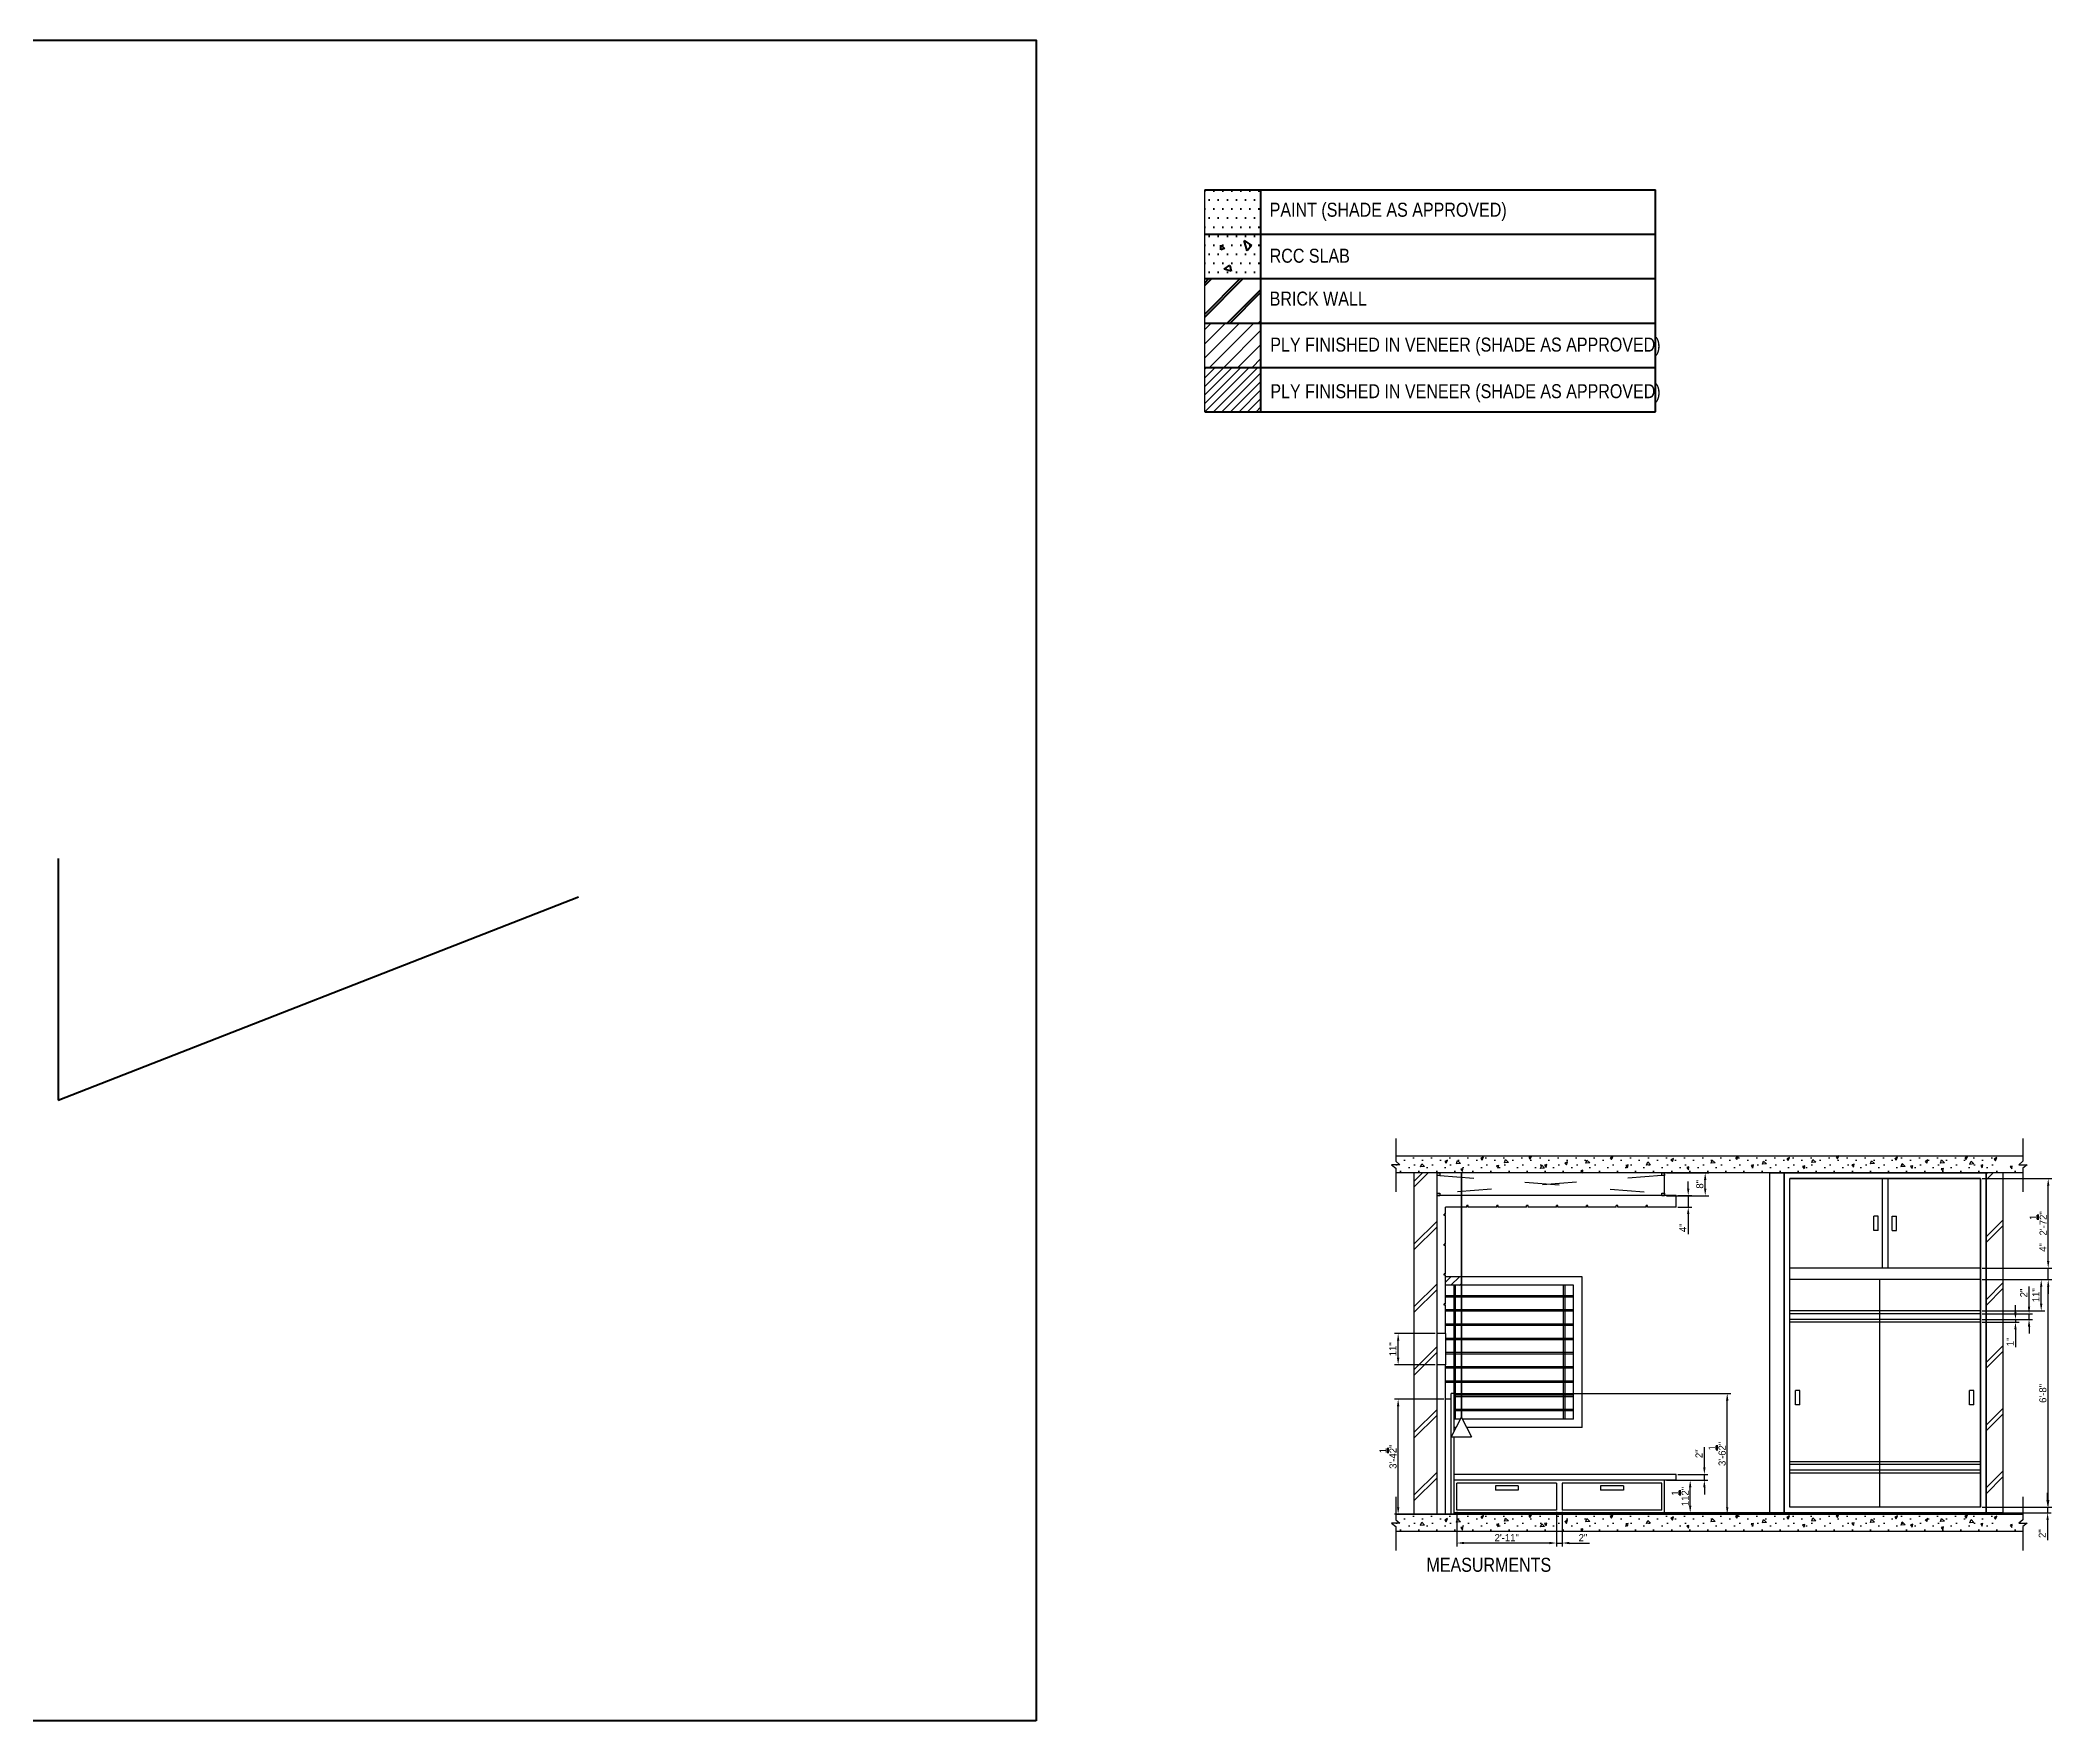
# Model space of a CAD drawing. Header units: millimetres. Extents: x 543 to 4497, y -1075 to 1315.
# Drawn here: x 3790 to 4497, y 165 to 756 of the extents above; entities that cross this region are included whole.
import ezdxf

# ---------------------------------------------------------------- set-up
doc = ezdxf.new("R2010")
doc.units = ezdxf.units.MM
doc.linetypes.add('ACAD_ISO03W100', pattern=[30, 12, -18])
doc.layers.add('TXT', color=7, linetype='Continuous', lineweight=25)
doc.styles.add('stylus BT', font='swissc.ttf')
doc.dimstyles.new('ISO-25', dxfattribs={"dimtxt": 2.5, "dimasz": 2.5, "dimexe": 1.25, "dimexo": 0.625, "dimtad": 1, "dimlunit": 4, "dimtxsty": 'Standard', "dimcen": 2.5, "dimadec": 0, "dimazin": 0, "dimtfac": 1, "dimtmove": 0, "dimatfit": 3, "dimfxl": 1, "dimarcsym": 0})
pattern_1 = [(0, (1657.5657, -227.149), (1.5875, 3.175), [0, -3.175])]

# ---------------------------------------------------------------- blocks, each defined once
blk = doc.blocks.new('*D28')
at = {"color": 0, "lineweight": -2}
for p, q in [((4361.39, 249.99), (4370.99, 249.99)), ((4369.74, 240.99), (4369.74, 247.49)), ((4361.39, 238.49), (4370.99, 238.49))]:
    blk.add_line(p, q, dxfattribs=at)
at = {"color": 0, "lineweight": 100}
for points in [[(4369.33, 247.49), (4370.16, 247.49), (4369.74, 249.99)], [(4369.33, 240.99), (4370.16, 240.99), (4369.74, 238.49)]]:
    blk.add_solid(points, dxfattribs=at)
at = {"layer": 'Defpoints', "color": 0, "lineweight": 100}
for p in [(4360.77, 249.99), (4369.74, 249.99), (4360.77, 238.49)]:
    blk.add_point(p, dxfattribs=at)
at = {"color": 0, "lineweight": 100, "insert": (4366.2, 244.24), "char_height": 2.5, "attachment_point": 5, "rotation": 90}
blk.add_mtext('11{\\H1.000000x;\\S1/2;}"', dxfattribs=at)
blk = doc.blocks.new('*D29')
at = {"color": 0, "lineweight": -2}
for p, q in [((4374.72, 254.49), (4374.72, 261.57)), ((4365.39, 251.99), (4375.97, 251.99)), ((4365.39, 249.99), (4375.97, 249.99)), ((4374.72, 249.99), (4374.72, 251.99)), ((4374.72, 247.49), (4374.72, 244.99))]:
    blk.add_line(p, q, dxfattribs=at)
at = {"color": 0, "lineweight": 100}
for points in [[(4374.3, 254.49), (4375.14, 254.49), (4374.72, 251.99)], [(4374.3, 247.49), (4375.14, 247.49), (4374.72, 249.99)]]:
    blk.add_solid(points, dxfattribs=at)
at = {"layer": 'Defpoints', "color": 0, "lineweight": 100}
for p in [(4364.77, 251.99), (4364.77, 249.99), (4374.72, 251.99)]:
    blk.add_point(p, dxfattribs=at)
at = {"color": 0, "lineweight": 100, "insert": (4372.85, 259.28), "char_height": 2.5, "attachment_point": 5, "rotation": 90}
blk.add_mtext('2"', dxfattribs=at)
blk = doc.blocks.new('*D30')
at = {"color": 0, "lineweight": -2}
for p, q in [((4287.39, 280.49), (4384, 280.49)), ((4382.75, 240.49), (4382.75, 277.99)), ((4287.39, 237.99), (4384, 237.99))]:
    blk.add_line(p, q, dxfattribs=at)
at = {"color": 0, "lineweight": 100}
for points in [[(4382.34, 277.99), (4383.17, 277.99), (4382.75, 280.49)], [(4382.34, 240.49), (4383.17, 240.49), (4382.75, 237.99)]]:
    blk.add_solid(points, dxfattribs=at)
at = {"layer": 'Defpoints', "color": 0, "lineweight": 100}
for p in [(4286.77, 280.49), (4382.75, 280.49), (4286.77, 237.99)]:
    blk.add_point(p, dxfattribs=at)
at = {"color": 0, "lineweight": 100, "insert": (4379.21, 259.24), "char_height": 2.5, "attachment_point": 5, "rotation": 90}
blk.add_mtext('3\'-6{\\H1.000000x;\\S1/2;}"', dxfattribs=at)
blk = doc.blocks.new('*D31')
at = {"color": 0, "lineweight": -2}
for p, q in [((4283.14, 278.49), (4265.86, 278.49)), ((4267.11, 240.49), (4267.11, 275.99)), ((4283.14, 237.99), (4265.86, 237.99))]:
    blk.add_line(p, q, dxfattribs=at)
at = {"color": 0, "lineweight": 100}
for points in [[(4266.7, 275.99), (4267.53, 275.99), (4267.11, 278.49)], [(4266.7, 240.49), (4267.53, 240.49), (4267.11, 237.99)]]:
    blk.add_solid(points, dxfattribs=at)
at = {"layer": 'Defpoints', "color": 0, "lineweight": 100}
for p in [(4267.11, 278.49), (4283.77, 278.49), (4283.77, 237.99)]:
    blk.add_point(p, dxfattribs=at)
at = {"color": 0, "lineweight": 100, "insert": (4263.57, 258.24), "char_height": 2.5, "attachment_point": 5, "rotation": 90}
blk.add_mtext('3\'-4{\\H1.000000x;\\S1/2;}"', dxfattribs=at)
blk = doc.blocks.new('*D32')
at = {"color": 0, "lineweight": -2}
for p, q in [((4280.14, 301.49), (4265.86, 301.49)), ((4267.11, 292.99), (4267.11, 298.99)), ((4280.14, 290.49), (4265.86, 290.49))]:
    blk.add_line(p, q, dxfattribs=at)
at = {"color": 0, "lineweight": 100}
for points in [[(4266.7, 298.99), (4267.53, 298.99), (4267.11, 301.49)], [(4266.7, 292.99), (4267.53, 292.99), (4267.11, 290.49)]]:
    blk.add_solid(points, dxfattribs=at)
at = {"layer": 'Defpoints', "color": 0, "lineweight": 100}
for p in [(4267.11, 301.49), (4280.77, 301.49), (4280.77, 290.49)]:
    blk.add_point(p, dxfattribs=at)
at = {"color": 0, "lineweight": 100, "insert": (4265.24, 295.99), "char_height": 2.5, "attachment_point": 5, "rotation": 90}
blk.add_mtext('11"', dxfattribs=at)
blk = doc.blocks.new('*D33')
at = {"color": 0, "lineweight": -2}
for p, q in [((4287.77, 238.86), (4287.77, 226.65)), ((4322.77, 238.86), (4322.77, 226.65)), ((4320.27, 227.9), (4290.27, 227.9))]:
    blk.add_line(p, q, dxfattribs=at)
at = {"color": 0, "lineweight": 100}
for points in [[(4290.27, 228.32), (4290.27, 227.49), (4287.77, 227.9)], [(4320.27, 228.32), (4320.27, 227.49), (4322.77, 227.9)]]:
    blk.add_solid(points, dxfattribs=at)
at = {"layer": 'Defpoints', "color": 0, "lineweight": 100}
for p in [(4287.77, 239.49), (4322.77, 239.49), (4287.77, 227.9)]:
    blk.add_point(p, dxfattribs=at)
at = {"color": 0, "lineweight": 100, "insert": (4305.27, 229.78), "char_height": 2.5, "attachment_point": 5}
blk.add_mtext('2\'-11"', dxfattribs=at)
blk = doc.blocks.new('*D34')
at = {"color": 0, "lineweight": -2}
for p, q in [((4322.77, 237.86), (4322.77, 226.65)), ((4324.77, 238.86), (4324.77, 226.65)), ((4320.27, 227.9), (4317.77, 227.9)), ((4322.77, 227.9), (4324.77, 227.9)), ((4327.27, 227.9), (4334.35, 227.9))]:
    blk.add_line(p, q, dxfattribs=at)
at = {"color": 0, "lineweight": 100}
for points in [[(4320.27, 228.32), (4320.27, 227.49), (4322.77, 227.9)], [(4327.27, 228.32), (4327.27, 227.49), (4324.77, 227.9)]]:
    blk.add_solid(points, dxfattribs=at)
at = {"layer": 'Defpoints', "color": 0, "lineweight": 100}
for p in [(4322.77, 238.49), (4324.77, 239.49), (4322.77, 227.9)]:
    blk.add_point(p, dxfattribs=at)
at = {"color": 0, "lineweight": 100, "insert": (4332.06, 229.78), "char_height": 2.5, "attachment_point": 5}
blk.add_mtext('2"', dxfattribs=at)
blk = doc.blocks.new('*D35')
at = {"color": 0, "lineweight": -2}
for p, q in [((4369.06, 352.49), (4369.06, 354.99)), ((4365.39, 349.99), (4370.31, 349.99)), ((4369.06, 349.99), (4369.06, 345.99)), ((4365.39, 345.99), (4370.31, 345.99)), ((4369.06, 343.49), (4369.06, 336.4))]:
    blk.add_line(p, q, dxfattribs=at)
at = {"color": 0, "lineweight": 100}
for points in [[(4368.64, 352.49), (4369.47, 352.49), (4369.06, 349.99)], [(4368.64, 343.49), (4369.47, 343.49), (4369.06, 345.99)]]:
    blk.add_solid(points, dxfattribs=at)
at = {"layer": 'Defpoints', "color": 0, "lineweight": 100}
for p in [(4364.77, 349.99), (4369.06, 349.99), (4364.77, 345.99)]:
    blk.add_point(p, dxfattribs=at)
at = {"color": 0, "lineweight": 100, "insert": (4367.18, 338.7), "char_height": 2.5, "attachment_point": 5, "rotation": 90}
blk.add_mtext('4"', dxfattribs=at)
blk = doc.blocks.new('*D36')
at = {"color": 0, "lineweight": -2}
for p, q in [((4361.39, 357.99), (4376.27, 357.99)), ((4375.02, 352.48), (4375.02, 355.49)), ((4361.39, 349.98), (4376.27, 349.98))]:
    blk.add_line(p, q, dxfattribs=at)
at = {"color": 0, "lineweight": 100}
for points in [[(4374.6, 355.49), (4375.43, 355.49), (4375.02, 357.99)], [(4374.6, 352.48), (4375.43, 352.48), (4375.02, 349.98)]]:
    blk.add_solid(points, dxfattribs=at)
at = {"layer": 'Defpoints', "color": 0, "lineweight": 100}
for p in [(4360.77, 357.99), (4375.02, 357.99), (4360.77, 349.98)]:
    blk.add_point(p, dxfattribs=at)
at = {"color": 0, "lineweight": 100, "insert": (4373.14, 353.98), "char_height": 2.5, "attachment_point": 5, "rotation": 90}
blk.add_mtext('8"', dxfattribs=at)
blk = doc.blocks.new('*D37')
at = {"color": 0, "lineweight": -2}
for p, q in [((4472.39, 240.49), (4496.6, 240.49)), ((4495.35, 242.99), (4495.35, 245.49)), ((4495.35, 240.49), (4495.35, 238.49)), ((4472.39, 238.49), (4496.6, 238.49)), ((4495.35, 235.99), (4495.35, 228.9))]:
    blk.add_line(p, q, dxfattribs=at)
at = {"color": 0, "lineweight": 100}
for points in [[(4494.93, 242.99), (4495.76, 242.99), (4495.35, 240.49)], [(4494.93, 235.99), (4495.76, 235.99), (4495.35, 238.49)]]:
    blk.add_solid(points, dxfattribs=at)
at = {"layer": 'Defpoints', "color": 0, "lineweight": 100}
for p in [(4471.77, 240.49), (4471.77, 238.49), (4495.35, 238.49)]:
    blk.add_point(p, dxfattribs=at)
at = {"color": 0, "lineweight": 100, "insert": (4493.47, 231.2), "char_height": 2.5, "attachment_point": 5, "rotation": 90}
blk.add_mtext('2"', dxfattribs=at)
blk = doc.blocks.new('*D38')
at = {"color": 0, "lineweight": -2}
for p, q in [((4472.39, 320.49), (4496.81, 320.49)), ((4495.56, 242.99), (4495.56, 317.99)), ((4472.39, 240.49), (4496.81, 240.49))]:
    blk.add_line(p, q, dxfattribs=at)
at = {"color": 0, "lineweight": 100}
for points in [[(4495.14, 317.99), (4495.97, 317.99), (4495.56, 320.49)], [(4495.14, 242.99), (4495.97, 242.99), (4495.56, 240.49)]]:
    blk.add_solid(points, dxfattribs=at)
at = {"layer": 'Defpoints', "color": 0, "lineweight": 100}
for p in [(4471.77, 320.49), (4495.56, 320.49), (4471.77, 240.49)]:
    blk.add_point(p, dxfattribs=at)
at = {"color": 0, "lineweight": 100, "insert": (4493.68, 280.49), "char_height": 2.5, "attachment_point": 5, "rotation": 90}
blk.add_mtext('6\'-8"', dxfattribs=at)
blk = doc.blocks.new('*D39')
at = {"color": 0, "lineweight": -2}
for p, q in [((4495.56, 326.99), (4495.56, 334.07)), ((4472.39, 324.49), (4496.81, 324.49)), ((4472.39, 320.49), (4496.81, 320.49)), ((4495.56, 320.49), (4495.56, 324.49)), ((4495.56, 317.99), (4495.56, 315.49))]:
    blk.add_line(p, q, dxfattribs=at)
at = {"color": 0, "lineweight": 100}
for points in [[(4495.14, 326.99), (4495.97, 326.99), (4495.56, 324.49)], [(4495.14, 317.99), (4495.97, 317.99), (4495.56, 320.49)]]:
    blk.add_solid(points, dxfattribs=at)
at = {"layer": 'Defpoints', "color": 0, "lineweight": 100}
for p in [(4471.77, 324.49), (4471.77, 320.49), (4495.56, 324.49)]:
    blk.add_point(p, dxfattribs=at)
at = {"color": 0, "lineweight": 100, "insert": (4493.68, 331.78), "char_height": 2.5, "attachment_point": 5, "rotation": 90}
blk.add_mtext('4"', dxfattribs=at)
blk = doc.blocks.new('*D40')
at = {"color": 0, "lineweight": -2}
for p, q in [((4472.39, 355.99), (4496.81, 355.99)), ((4495.56, 326.99), (4495.56, 353.49)), ((4472.39, 324.49), (4496.81, 324.49))]:
    blk.add_line(p, q, dxfattribs=at)
at = {"color": 0, "lineweight": 100}
for points in [[(4495.14, 353.49), (4495.97, 353.49), (4495.56, 355.99)], [(4495.14, 326.99), (4495.97, 326.99), (4495.56, 324.49)]]:
    blk.add_solid(points, dxfattribs=at)
at = {"layer": 'Defpoints', "color": 0, "lineweight": 100}
for p in [(4471.77, 355.99), (4495.56, 355.99), (4471.77, 324.49)]:
    blk.add_point(p, dxfattribs=at)
at = {"color": 0, "lineweight": 100, "insert": (4492.01, 340.24), "char_height": 2.5, "attachment_point": 5, "rotation": 90}
blk.add_mtext('2\'-7{\\H1.000000x;\\S1/2;}"', dxfattribs=at)
blk = doc.blocks.new('*D41')
at = {"color": 0, "lineweight": -2}
for p, q in [((4484.05, 308.99), (4484.05, 311.49)), ((4472.39, 306.49), (4485.3, 306.49)), ((4472.39, 305.49), (4485.3, 305.49)), ((4484.05, 306.49), (4484.05, 305.49)), ((4484.05, 302.99), (4484.05, 296.74))]:
    blk.add_line(p, q, dxfattribs=at)
at = {"color": 0, "lineweight": 100}
for points in [[(4483.63, 308.99), (4484.46, 308.99), (4484.05, 306.49)], [(4483.63, 302.99), (4484.46, 302.99), (4484.05, 305.49)]]:
    blk.add_solid(points, dxfattribs=at)
at = {"layer": 'Defpoints', "color": 0, "lineweight": 100}
for p in [(4471.77, 306.49), (4471.77, 305.49), (4484.05, 306.49)]:
    blk.add_point(p, dxfattribs=at)
at = {"color": 0, "lineweight": 100, "insert": (4482.17, 298.61), "char_height": 2.5, "attachment_point": 5, "rotation": 90}
blk.add_mtext('1"', dxfattribs=at)
blk = doc.blocks.new('*D42')
at = {"color": 0, "lineweight": -2}
for p, q in [((4488.82, 310.99), (4488.82, 318.07)), ((4472.39, 308.49), (4490.07, 308.49)), ((4472.39, 306.49), (4490.07, 306.49)), ((4488.82, 306.49), (4488.82, 308.49)), ((4488.82, 303.99), (4488.82, 301.49))]:
    blk.add_line(p, q, dxfattribs=at)
at = {"color": 0, "lineweight": 100}
for points in [[(4488.4, 310.99), (4489.24, 310.99), (4488.82, 308.49)], [(4488.4, 303.99), (4489.24, 303.99), (4488.82, 306.49)]]:
    blk.add_solid(points, dxfattribs=at)
at = {"layer": 'Defpoints', "color": 0, "lineweight": 100}
for p in [(4471.77, 308.49), (4471.77, 306.49), (4488.82, 308.49)]:
    blk.add_point(p, dxfattribs=at)
at = {"color": 0, "lineweight": 100, "insert": (4486.95, 315.78), "char_height": 2.5, "attachment_point": 5, "rotation": 90}
blk.add_mtext('2"', dxfattribs=at)
blk = doc.blocks.new('*D43')
at = {"color": 0, "lineweight": -2}
for p, q in [((4472.39, 320.49), (4494.35, 320.49)), ((4493.1, 311.99), (4493.1, 317.99)), ((4472.39, 309.49), (4494.35, 309.49))]:
    blk.add_line(p, q, dxfattribs=at)
at = {"color": 0, "lineweight": 100}
for points in [[(4492.68, 317.99), (4493.51, 317.99), (4493.1, 320.49)], [(4492.68, 311.99), (4493.51, 311.99), (4493.1, 309.49)]]:
    blk.add_solid(points, dxfattribs=at)
at = {"layer": 'Defpoints', "color": 0, "lineweight": 100}
for p in [(4471.77, 320.49), (4493.1, 320.49), (4471.77, 309.49)]:
    blk.add_point(p, dxfattribs=at)
at = {"color": 0, "lineweight": 100, "insert": (4491.22, 314.99), "char_height": 2.5, "attachment_point": 5, "rotation": 90}
blk.add_mtext('11"', dxfattribs=at)

msp = doc.modelspace()

# ---------------------------------------------------------------- hatches: boundary and pattern name
at = {"lineweight": 100}
h = msp.add_hatch(dxfattribs=at)
h.set_pattern_fill('DOTS', color=256, scale=2, style=0)
h.set_pattern_definition(pattern_1)
h.paths.add_polyline_path([(4218.888, 703.481), (4199.129, 703.481), (4199.129, 687.884), (4218.888, 687.884)])
h = msp.add_hatch(dxfattribs=at)
h.set_pattern_fill('DOTS', color=256, scale=2, style=0)
h.set_pattern_definition(pattern_1)
h.paths.add_polyline_path([(4218.888, 672.286), (4218.888, 687.884), (4199.129, 687.884), (4199.129, 672.286)])
h = msp.add_hatch(dxfattribs=at)
h.set_pattern_fill('JIS_LC_8A', color=256, style=0)
h.set_pattern_definition([(45, (1657.566, -227.149), (-5.515433, 5.515433), []), (45, (1658.566, -227.149), (-5.515433, 5.515433), [])])
h.paths.add_polyline_path([(4199.129, 672.286), (4199.129, 656.689), (4218.888, 656.689), (4218.888, 672.286)])
h = msp.add_hatch()
h.set_pattern_fill('JIS_WOOD', color=256, scale=5, style=0)
h.set_pattern_definition([(45, (1657.5657, -227.149), (-2.5, 2.5), [])])
h.paths.add_polyline_path([(4218.888, 641.091), (4218.888, 656.689), (4199.129, 656.689), (4199.129, 641.091)])
h = msp.add_hatch()
h.set_pattern_fill('JIS_WOOD', color=256, scale=3, style=0)
h.set_pattern_definition([(45, (1657.5657, -227.149), (-1.5, 1.5), [])])
h.paths.add_polyline_path([(4199.129, 641.091), (4199.129, 625.494), (4218.888, 625.494), (4218.888, 641.091)])
h = msp.add_hatch()
h.set_pattern_fill('DOTS', color=256, scale=4, style=0)
h.set_pattern_definition([(0, (1948.425, 7.696), (3.175, 6.35), [0, -6.35])])
h.paths.add_polyline_path([(4266.344, 369.262), (4266.344, 363.262), (4478.423, 363.262), (4478.423, 364.974), (4479.986, 366.121), (4477.064, 366.121), (4478.423, 367.383), (4478.423, 369.262)])
h = msp.add_hatch()
h.set_pattern_fill('DOTS', color=256, scale=4, style=0)
h.set_pattern_definition([(0, (1945.214, 6.827), (3.175, 6.35), [0, -6.35])])
h.paths.add_polyline_path([(4266.344, 368.393), (4266.344, 362.393), (4475.212, 362.393), (4475.212, 364.105), (4476.774, 365.252), (4473.852, 365.252), (4475.212, 366.514), (4475.212, 368.393)])
h = msp.add_hatch()
h.set_pattern_fill('DOTS', color=256, scale=4, style=0)
h.set_pattern_definition([(0, (1948.7264, 5.2236), (3.175, 6.35), [0, -6.35])])
h.paths.add_polyline_path([(4266.344, 366.79), (4266.344, 362.108), (4267.704, 360.846), (4264.781, 360.846), (4264.858, 360.79), (4478.725, 360.79), (4478.725, 362.502), (4480.287, 363.648), (4477.365, 363.648), (4478.725, 364.91), (4478.725, 366.79)])
h = msp.add_hatch()
h.set_pattern_fill('DOTS', color=256, scale=4, style=0)
h.set_pattern_definition([(0, (1946.853, 4.288), (3.175, 6.35), [0, -6.35])])
h.paths.add_polyline_path([(4266.344, 365.854), (4266.344, 362.108), (4267.704, 360.846), (4264.781, 360.846), (4266.132, 359.854), (4476.851, 359.854), (4476.851, 361.566), (4478.414, 362.713), (4475.491, 362.713), (4476.851, 363.975), (4476.851, 365.854)])
h = msp.add_hatch()
h.set_pattern_fill('DOTS', color=256, scale=4, style=0)
h.set_pattern_definition([(0, (1956.588, 2.9517), (3.175, 6.35), [0, -6.35])])
h.paths.add_polyline_path([(4486.586, 358.518), (4486.586, 360.23), (4488.149, 361.376), (4485.226, 361.376), (4486.586, 362.639), (4486.586, 364.518), (4266.344, 364.518), (4266.344, 362.639), (4267.704, 361.376), (4264.781, 361.376), (4266.344, 360.23), (4266.344, 358.518)])
h = msp.add_hatch()
h.set_pattern_fill('JIS_WOOD', color=256, scale=3, style=0)
h.set_pattern_definition([(45, (1956.588, 2.4211), (-1.5, 1.5), [])])
h.paths.add_polyline_path([(4289.21, 318.487), (4289.21, 321.487), (4283.77, 321.487), (4283.77, 318.487)])
h = msp.add_hatch()
h.set_pattern_fill('DOTS', color=256, scale=4, style=0)
h.set_pattern_definition([(0, (1948.7264, -120.7764), (3.175, 6.35), [0, -6.35])])
h.paths.add_polyline_path([(4266.344, 240.79), (4266.344, 236.108), (4267.704, 234.846), (4264.781, 234.846), (4264.858, 234.79), (4478.725, 234.79), (4478.725, 236.502), (4480.287, 237.648), (4477.365, 237.648), (4478.725, 238.91), (4478.725, 240.79)])
h = msp.add_hatch()
h.set_pattern_fill('DOTS', color=256, scale=4, style=0)
h.set_pattern_definition([(0, (1948.425, -118.304), (3.175, 6.35), [0, -6.35])])
h.paths.add_polyline_path([(4266.344, 243.262), (4266.344, 237.262), (4478.423, 237.262), (4478.423, 238.974), (4479.986, 240.121), (4477.064, 240.121), (4478.423, 241.383), (4478.423, 243.262)])
h = msp.add_hatch()
h.set_pattern_fill('DOTS', color=256, scale=4, style=0)
h.set_pattern_definition([(0, (1945.214, -119.173), (3.175, 6.35), [0, -6.35])])
h.paths.add_polyline_path([(4266.344, 242.393), (4266.344, 236.393), (4475.212, 236.393), (4475.212, 238.105), (4476.774, 239.252), (4473.852, 239.252), (4475.212, 240.514), (4475.212, 242.393)])
h = msp.add_hatch()
h.set_pattern_fill('DOTS', color=256, scale=4, style=0)
h.set_pattern_definition([(0, (1946.853, -121.712), (3.175, 6.35), [0, -6.35])])
h.paths.add_polyline_path([(4266.344, 239.854), (4266.344, 236.108), (4267.704, 234.846), (4264.781, 234.846), (4266.132, 233.854), (4476.851, 233.854), (4476.851, 235.566), (4478.414, 236.713), (4475.491, 236.713), (4476.851, 237.975), (4476.851, 239.854)])
h = msp.add_hatch()
h.set_pattern_fill('DOTS', color=256, scale=4, style=0)
h.set_pattern_definition([(0, (1956.588, -123.0483), (3.175, 6.35), [0, -6.35])])
h.paths.add_polyline_path([(4486.586, 232.518), (4486.586, 234.23), (4488.149, 235.376), (4485.226, 235.376), (4486.586, 236.639), (4486.586, 238.518), (4266.344, 238.518), (4266.344, 236.639), (4267.704, 235.376), (4264.781, 235.376), (4266.344, 234.23), (4266.344, 232.518)])

# ---------------------------------------------------------------- linework, layer by layer
for p, q in [((4199.129, 625.494), (4199.129, 703.481)), ((4266.344, 370.086), (4266.344, 362.108)), ((4486.586, 370.086), (4486.586, 362.108)), ((4267.704, 360.846), (4264.781, 360.846)), ((4264.781, 360.846), (4266.344, 359.699)), ((4266.344, 363.987), (4486.586, 363.987)), ((4266.344, 362.108), (4267.704, 360.846)), ((4274.991, 360.127), (4275.392, 361.208)), ((4275.392, 361.208), (4276.394, 360.207)), ((4283.531, 361.962), (4284.04, 361.365)), ((4284.461, 362.47), (4283.553, 361.939)), ((4284.04, 361.365), (4284.461, 362.47)), ((4288.993, 361.337), (4287.469, 361.217)), ((4287.589, 361.257), (4287.99, 362.339)), ((4287.99, 362.339), (4288.993, 361.337)), ((4296.129, 363.092), (4296.639, 362.495)), ((4297.059, 363.601), (4296.151, 363.07)), ((4296.639, 362.495), (4297.059, 363.601)), ((4302.473, 360.591), (4301.703, 360.438)), ((4302.272, 359.608), (4302.473, 360.591)), ((4305.885, 361.661), (4304.362, 361.541)), ((4304.482, 361.581), (4304.883, 362.662)), ((4304.883, 362.662), (4305.885, 361.661)), ((4313.022, 363.415), (4313.531, 362.818)), ((4313.952, 363.924), (4313.044, 363.393)), ((4313.531, 362.818), (4313.952, 363.924)), ((4317.172, 359.578), (4317.573, 360.66)), ((4317.573, 360.66), (4318.575, 359.659)), ((4319.366, 360.915), (4318.595, 360.761)), ((4318.602, 360.758), (4319.165, 359.932)), ((4319.165, 359.932), (4319.366, 360.915)), ((4325.712, 361.413), (4326.221, 360.816)), ((4326.642, 361.922), (4325.734, 361.391)), ((4326.221, 360.816), (4326.642, 361.922)), ((4334.444, 361.515), (4332.92, 361.394)), ((4333.041, 361.435), (4333.441, 362.516)), ((4333.441, 362.516), (4334.444, 361.515)), ((4341.58, 363.269), (4342.09, 362.672)), ((4342.51, 363.778), (4341.603, 363.247)), ((4342.09, 362.672), (4342.51, 363.778)), ((4347.924, 360.769), (4347.154, 360.615)), ((4347.161, 360.611), (4347.723, 359.785)), ((4347.723, 359.785), (4347.924, 360.769)), ((4355.839, 360.835), (4354.315, 360.715)), ((4354.435, 360.755), (4354.836, 361.836)), ((4354.836, 361.836), (4355.839, 360.835)), ((4362.975, 362.59), (4363.485, 361.993)), ((4363.905, 363.098), (4362.997, 362.568)), ((4363.485, 361.993), (4363.905, 363.098)), ((4378.498, 361.513), (4376.975, 361.393)), ((4377.095, 361.433), (4377.496, 362.514)), ((4377.496, 362.514), (4378.498, 361.513)), ((4385.635, 363.268), (4386.144, 362.671)), ((4386.565, 363.776), (4385.657, 363.246)), ((4386.144, 362.671), (4386.565, 363.776)), ((4391.979, 360.767), (4391.208, 360.613)), ((4391.215, 360.61), (4391.778, 359.784)), ((4391.778, 359.784), (4391.979, 360.767)), ((4396.527, 361.163), (4395.004, 361.043)), ((4395.124, 361.083), (4395.525, 362.164)), ((4395.525, 362.164), (4396.527, 361.163)), ((4403.664, 362.918), (4404.173, 362.32)), ((4404.594, 363.426), (4403.686, 362.895)), ((4404.173, 362.32), (4404.594, 363.426)), ((4413.865, 361.752), (4412.342, 361.631)), ((4412.462, 361.671), (4412.863, 362.753)), ((4412.863, 362.753), (4413.865, 361.752)), ((4421.002, 363.506), (4421.511, 362.909)), ((4421.932, 364.015), (4421.024, 363.484)), ((4421.511, 362.909), (4421.932, 364.015)), ((4427.346, 361.005), (4426.575, 360.852)), ((4426.582, 360.848), (4427.145, 360.022)), ((4427.145, 360.022), (4427.346, 361.005)), ((4434.486, 361.247), (4432.962, 361.127)), ((4433.083, 361.167), (4433.484, 362.248)), ((4433.484, 362.248), (4434.486, 361.247)), ((4441.622, 363.002), (4442.132, 362.405)), ((4442.552, 363.51), (4441.645, 362.98)), ((4442.132, 362.405), (4442.552, 363.51)), ((4443.832, 360.21), (4444.233, 361.291)), ((4444.233, 361.291), (4445.235, 360.29)), ((4452.372, 362.044), (4452.881, 361.447)), ((4453.302, 362.553), (4452.394, 362.022)), ((4452.881, 361.447), (4453.302, 362.553)), ((4459.11, 361.528), (4457.586, 361.408)), ((4457.707, 361.448), (4458.107, 362.529)), ((4458.107, 362.529), (4459.11, 361.528)), ((4466.246, 363.282), (4466.756, 362.685)), ((4467.176, 363.791), (4466.269, 363.26)), ((4466.756, 362.685), (4467.176, 363.791)), ((4469.442, 361.115), (4467.918, 360.995)), ((4468.038, 361.035), (4468.439, 362.116)), ((4468.439, 362.116), (4469.442, 361.115)), ((4472.59, 360.782), (4471.82, 360.628)), ((4471.827, 360.625), (4472.389, 359.799)), ((4472.389, 359.799), (4472.59, 360.782)), ((4476.578, 362.87), (4477.088, 362.273)), ((4477.508, 363.378), (4476.6, 362.848)), ((4477.088, 362.273), (4477.508, 363.378)), ((4486.586, 362.108), (4485.226, 360.846)), ((4485.226, 360.846), (4488.149, 360.846)), ((4488.149, 360.846), (4486.586, 359.699)), ((4266.344, 359.699), (4266.344, 351.318)), ((4486.586, 357.987), (4266.344, 357.987)), ((4272.77, 355.109), (4275.648, 357.987)), ((4272.77, 353.109), (4277.648, 357.987)), ((4272.77, 237.987), (4272.77, 357.987)), ((4276.394, 360.207), (4274.871, 360.087)), ((4280.77, 237.987), (4280.77, 357.987)), ((4289.874, 359.461), (4289.104, 359.307)), ((4289.111, 359.304), (4289.674, 358.478)), ((4289.21, 357.987), (4289.21, 272.013)), ((4289.41, 357.987), (4289.41, 272.013)), ((4289.674, 358.478), (4289.874, 359.461)), ((4301.71, 360.434), (4302.272, 359.608)), ((4318.575, 359.659), (4317.052, 359.538)), ((4332.055, 358.912), (4331.285, 358.759)), ((4331.292, 358.755), (4331.854, 357.929)), ((4331.854, 357.929), (4332.055, 358.912)), ((4360.77, 349.987), (4360.77, 357.987)), ((4369.319, 360.089), (4368.549, 359.935)), ((4368.556, 359.932), (4369.118, 359.106)), ((4369.118, 359.106), (4369.319, 360.089)), ((4397.77, 238.487), (4397.77, 357.987)), ((4402.77, 238.487), (4402.77, 357.987)), ((4404.77, 240.487), (4404.77, 355.987)), ((4471.77, 355.987), (4404.77, 355.987)), ((4410.007, 360.417), (4409.237, 360.263)), ((4409.244, 360.26), (4409.806, 359.434)), ((4409.806, 359.434), (4410.007, 360.417)), ((4437.27, 324.487), (4437.27, 355.987)), ((4439.27, 324.487), (4439.27, 355.987)), ((4445.235, 360.29), (4443.712, 360.17)), ((4447.966, 360.501), (4447.196, 360.347)), ((4447.203, 360.344), (4447.765, 359.518)), ((4447.765, 359.518), (4447.966, 360.501)), ((4458.716, 359.544), (4457.945, 359.39)), ((4457.952, 359.387), (4458.515, 358.56)), ((4458.515, 358.56), (4458.716, 359.544)), ((4471.77, 240.487), (4471.77, 355.987)), ((4473.77, 357.553), (4474.204, 357.987)), ((4473.77, 355.553), (4476.204, 357.987)), ((4473.77, 238.487), (4473.77, 357.987)), ((4479.77, 237.987), (4479.77, 357.987)), ((4482.922, 360.369), (4482.152, 360.215)), ((4482.159, 360.212), (4482.721, 359.386)), ((4482.721, 359.386), (4482.922, 360.369)), ((4486.586, 359.699), (4486.586, 351.318)), ((4289.21, 349.987), (4280.77, 349.987)), ((4364.77, 349.987), (4289.41, 349.987)), ((4291.77, 346.487), (4291.27, 346.487)), ((4291.27, 345.987), (4291.27, 346.487)), ((4291.77, 345.987), (4291.77, 346.487)), ((4302.27, 346.487), (4301.77, 346.487)), ((4301.77, 345.987), (4301.77, 346.487)), ((4302.27, 345.987), (4302.27, 346.487)), ((4312.77, 346.487), (4312.27, 346.487)), ((4312.27, 345.987), (4312.27, 346.487)), ((4312.77, 345.987), (4312.77, 346.487)), ((4323.27, 346.487), (4322.77, 346.487)), ((4322.77, 345.987), (4322.77, 346.487)), ((4323.27, 345.987), (4323.27, 346.487)), ((4333.77, 346.487), (4333.27, 346.487)), ((4333.27, 345.987), (4333.27, 346.487)), ((4333.77, 345.987), (4333.77, 346.487)), ((4344.27, 346.487), (4343.77, 346.487)), ((4343.77, 345.987), (4343.77, 346.487)), ((4344.27, 345.987), (4344.27, 346.487)), ((4354.77, 346.487), (4354.27, 346.487)), ((4354.27, 345.987), (4354.27, 346.487)), ((4354.77, 345.987), (4354.77, 346.487)), ((4364.77, 345.987), (4364.77, 349.987)), ((4272.77, 333.047), (4280.77, 341.047)), ((4283.27, 342.987), (4283.27, 343.487)), ((4283.77, 343.487), (4283.27, 343.487)), ((4283.77, 342.987), (4283.27, 342.987)), ((4283.77, 343.487), (4283.77, 345.987)), ((4289.21, 345.987), (4283.77, 345.987)), ((4283.77, 332.987), (4283.77, 342.987)), ((4291.27, 345.987), (4289.41, 345.987)), ((4301.77, 345.987), (4291.77, 345.987)), ((4312.27, 345.987), (4302.27, 345.987)), ((4322.77, 345.987), (4312.77, 345.987)), ((4333.27, 345.987), (4323.27, 345.987)), ((4343.77, 345.987), (4333.77, 345.987)), ((4354.27, 345.987), (4344.27, 345.987)), ((4364.77, 345.987), (4354.77, 345.987)), ((4434.27, 337.737), (4434.27, 342.737)), ((4435.77, 342.737), (4434.27, 342.737)), ((4435.77, 337.737), (4435.77, 342.737)), ((4440.77, 337.737), (4440.77, 342.737)), ((4440.77, 342.737), (4442.27, 342.737)), ((4442.27, 337.737), (4442.27, 342.737)), ((4473.77, 335.491), (4479.77, 341.491)), ((4473.77, 333.491), (4479.77, 339.491)), ((4272.77, 331.047), (4280.77, 339.047)), ((4283.27, 332.487), (4283.27, 332.987)), ((4283.77, 332.987), (4283.27, 332.987)), ((4283.77, 332.487), (4283.27, 332.487)), ((4283.77, 322.487), (4283.77, 332.487)), ((4283.863, 338.971), (4283.863, 338.971)), ((4435.77, 337.737), (4434.27, 337.737)), ((4440.77, 337.737), (4442.27, 337.737)), ((4283.863, 326.271), (4283.863, 326.271)), ((4272.77, 310.985), (4280.77, 318.985)), ((4283.27, 321.987), (4283.27, 322.487)), ((4283.77, 322.487), (4283.27, 322.487)), ((4283.77, 321.987), (4283.27, 321.987)), ((4283.77, 311.987), (4283.77, 321.987)), ((4289.21, 321.487), (4283.77, 321.487)), ((4283.77, 311.987), (4283.77, 318.487)), ((4289.21, 318.487), (4283.77, 318.487)), ((4286.77, 267.162), (4286.77, 318.487)), ((4287.27, 271.487), (4287.27, 318.487)), ((4331.77, 321.487), (4289.41, 321.487)), ((4328.77, 318.487), (4289.41, 318.487)), ((4325.27, 271.487), (4325.27, 318.487)), ((4325.77, 271.487), (4325.77, 318.487)), ((4328.77, 271.487), (4328.77, 318.487)), ((4331.77, 268.487), (4331.77, 321.487)), ((4471.77, 324.487), (4404.77, 324.487)), ((4471.77, 320.487), (4404.77, 320.487)), ((4436.27, 320.487), (4436.27, 240.487)), ((4473.77, 313.43), (4479.77, 319.43)), ((4272.77, 308.985), (4280.77, 316.985)), ((4283.27, 311.487), (4283.27, 311.987)), ((4283.77, 311.987), (4283.27, 311.987)), ((4283.77, 311.487), (4283.27, 311.487)), ((4289.21, 314.834), (4283.77, 314.834)), ((4289.21, 314.334), (4283.77, 314.334)), ((4283.77, 301.487), (4283.77, 311.487)), ((4283.77, 301.487), (4283.77, 311.487)), ((4328.77, 314.834), (4289.41, 314.834)), ((4328.77, 314.334), (4289.41, 314.334)), ((4473.77, 311.43), (4479.77, 317.43)), ((4289.21, 309.834), (4283.77, 309.834)), ((4289.21, 309.334), (4283.77, 309.334)), ((4289.21, 304.834), (4283.77, 304.834)), ((4289.21, 304.334), (4283.77, 304.334)), ((4328.77, 309.834), (4289.41, 309.834)), ((4328.77, 309.334), (4289.41, 309.334)), ((4328.77, 304.834), (4289.41, 304.834)), ((4328.77, 304.334), (4289.41, 304.334)), ((4471.77, 309.487), (4404.77, 309.487)), ((4471.77, 308.487), (4404.77, 308.487)), ((4471.77, 306.487), (4404.77, 306.487)), ((4471.77, 305.487), (4404.77, 305.487)), ((4272.77, 288.924), (4280.77, 296.924)), ((4283.77, 301.487), (4280.77, 301.487)), ((4283.77, 301.487), (4283.77, 290.487)), ((4289.21, 299.834), (4283.77, 299.834)), ((4289.21, 299.334), (4283.77, 299.334)), ((4328.77, 299.834), (4289.41, 299.834)), ((4328.77, 299.334), (4289.41, 299.334)), ((4473.77, 291.368), (4479.77, 297.368)), ((4272.77, 286.924), (4280.77, 294.924)), ((4283.27, 290.487), (4280.77, 290.487)), ((4283.77, 290.487), (4283.27, 290.487)), ((4289.21, 294.834), (4283.77, 294.834)), ((4289.21, 294.334), (4283.77, 294.334)), ((4283.77, 237.987), (4283.77, 290.487)), ((4283.77, 271.487), (4283.77, 290.487)), ((4289.21, 289.834), (4283.77, 289.834)), ((4328.77, 294.834), (4289.41, 294.834)), ((4328.77, 294.334), (4289.41, 294.334)), ((4328.77, 289.834), (4289.41, 289.834)), ((4473.77, 289.368), (4479.77, 295.368)), ((4289.21, 289.334), (4283.77, 289.334)), ((4289.21, 284.834), (4283.77, 284.834)), ((4289.21, 284.334), (4283.77, 284.334)), ((4328.77, 289.334), (4289.41, 289.334)), ((4328.77, 284.834), (4289.41, 284.834)), ((4328.77, 284.334), (4289.41, 284.334)), ((4285.77, 278.487), (4283.77, 278.487)), ((4285.77, 237.987), (4285.77, 280.487)), ((4286.77, 280.487), (4285.77, 280.487)), ((4289.21, 279.834), (4286.77, 279.834)), ((4289.21, 279.334), (4286.77, 279.334)), ((4328.77, 279.834), (4289.41, 279.834)), ((4328.77, 279.334), (4289.41, 279.334)), ((4406.77, 276.487), (4406.77, 281.487)), ((4408.27, 281.487), (4406.77, 281.487)), ((4408.27, 276.487), (4406.77, 276.487)), ((4408.27, 276.487), (4408.27, 281.487)), ((4467.953, 276.487), (4467.953, 281.487)), ((4469.453, 281.487), (4467.953, 281.487)), ((4469.453, 276.487), (4467.953, 276.487)), ((4469.453, 276.487), (4469.453, 281.487)), ((4272.77, 266.862), (4280.77, 274.862)), ((4272.77, 264.862), (4280.77, 272.862)), ((4289.21, 272.013), (4285.766, 265.166)), ((4289.21, 274.834), (4286.77, 274.834)), ((4289.21, 274.334), (4286.77, 274.334)), ((4288.945, 271.487), (4286.77, 271.487)), ((4328.77, 274.834), (4289.41, 274.834)), ((4328.77, 274.334), (4289.41, 274.334)), ((4289.41, 272.013), (4292.853, 265.166)), ((4328.77, 271.487), (4289.674, 271.487)), ((4473.77, 269.306), (4479.77, 275.306)), ((4473.77, 267.306), (4479.77, 273.306)), ((4285.766, 265.166), (4292.853, 265.166)), ((4287.436, 268.487), (4286.77, 268.487)), ((4286.77, 237.987), (4286.77, 265.166)), ((4331.77, 268.487), (4291.183, 268.487)), ((4471.77, 256.487), (4404.77, 256.487)), ((4471.77, 255.487), (4404.77, 255.487)), ((4272.77, 244.8), (4280.77, 252.8)), ((4272.77, 242.8), (4280.77, 250.8)), ((4364.77, 251.987), (4286.77, 251.987)), ((4364.77, 249.987), (4286.77, 249.987)), ((4287.77, 239.487), (4287.77, 248.987)), ((4322.77, 248.987), (4287.77, 248.987)), ((4309.27, 247.987), (4301.27, 247.987)), ((4301.27, 247.987), (4301.27, 246.487)), ((4309.27, 247.987), (4309.27, 246.487)), ((4322.77, 248.987), (4322.77, 239.487)), ((4359.77, 248.987), (4324.77, 248.987)), ((4324.77, 248.987), (4324.77, 239.487)), ((4346.27, 247.987), (4338.27, 247.987)), ((4338.27, 247.987), (4338.27, 246.487)), ((4346.27, 247.987), (4346.27, 246.487)), ((4359.77, 239.487), (4359.77, 248.987)), ((4360.77, 238.487), (4360.77, 249.987)), ((4364.77, 249.987), (4364.77, 251.987)), ((4471.77, 253.487), (4404.77, 253.487)), ((4471.77, 252.487), (4404.77, 252.487)), ((4471.77, 252.487), (4404.77, 252.487)), ((4473.77, 247.244), (4479.77, 253.244)), ((4473.77, 245.244), (4479.77, 251.244)), ((4266.344, 244.086), (4266.344, 236.108)), ((4309.27, 246.487), (4301.27, 246.487)), ((4346.27, 246.487), (4338.27, 246.487)), ((4471.77, 240.487), (4404.77, 240.487)), ((4486.586, 244.086), (4486.586, 236.108)), ((4267.704, 234.846), (4264.781, 234.846)), ((4264.781, 234.846), (4266.344, 233.699)), ((4266.344, 237.987), (4486.586, 237.987)), ((4266.344, 236.108), (4267.704, 234.846)), ((4266.344, 233.699), (4266.344, 225.318)), ((4479.77, 237.987), (4272.77, 237.987)), ((4276.394, 234.207), (4274.871, 234.087)), ((4274.991, 234.127), (4275.392, 235.208)), ((4275.392, 235.208), (4276.394, 234.207)), ((4283.531, 235.962), (4284.04, 235.365)), ((4284.461, 236.47), (4283.553, 235.939)), ((4284.04, 235.365), (4284.461, 236.47)), ((4479.77, 238.487), (4286.77, 238.487)), ((4288.993, 235.337), (4287.469, 235.217)), ((4287.589, 235.257), (4287.99, 236.339)), ((4322.77, 239.487), (4287.77, 239.487)), ((4287.99, 236.339), (4288.993, 235.337)), ((4289.874, 233.461), (4289.104, 233.307)), ((4289.111, 233.304), (4289.674, 232.478)), ((4289.674, 232.478), (4289.874, 233.461)), ((4296.129, 237.092), (4296.639, 236.495)), ((4297.059, 237.601), (4296.151, 237.07)), ((4296.639, 236.495), (4297.059, 237.601)), ((4302.473, 234.591), (4301.703, 234.438)), ((4301.71, 234.434), (4302.272, 233.608)), ((4302.272, 233.608), (4302.473, 234.591)), ((4305.885, 235.661), (4304.362, 235.541)), ((4304.482, 235.581), (4304.883, 236.662)), ((4304.883, 236.662), (4305.885, 235.661)), ((4313.022, 237.415), (4313.531, 236.818)), ((4313.952, 237.924), (4313.044, 237.393)), ((4313.531, 236.818), (4313.952, 237.924)), ((4318.575, 233.659), (4317.052, 233.538)), ((4317.172, 233.578), (4317.573, 234.66)), ((4317.573, 234.66), (4318.575, 233.659)), ((4319.366, 234.915), (4318.595, 234.761)), ((4318.602, 234.758), (4319.165, 233.932)), ((4319.165, 233.932), (4319.366, 234.915)), ((4359.77, 239.487), (4324.77, 239.487)), ((4325.712, 235.413), (4326.221, 234.816)), ((4326.642, 235.922), (4325.734, 235.391)), ((4326.221, 234.816), (4326.642, 235.922)), ((4334.444, 235.515), (4332.92, 235.394)), ((4333.041, 235.435), (4333.441, 236.516)), ((4333.441, 236.516), (4334.444, 235.515)), ((4341.58, 237.269), (4342.09, 236.672)), ((4342.51, 237.778), (4341.603, 237.247)), ((4342.09, 236.672), (4342.51, 237.778)), ((4347.924, 234.769), (4347.154, 234.615)), ((4347.161, 234.611), (4347.723, 233.785)), ((4347.723, 233.785), (4347.924, 234.769)), ((4355.839, 234.835), (4354.315, 234.715)), ((4354.435, 234.755), (4354.836, 235.836)), ((4354.836, 235.836), (4355.839, 234.835)), ((4362.975, 236.59), (4363.485, 235.993)), ((4363.905, 237.098), (4362.997, 236.568)), ((4363.485, 235.993), (4363.905, 237.098)), ((4369.319, 234.089), (4368.549, 233.935)), ((4368.556, 233.932), (4369.118, 233.106)), ((4369.118, 233.106), (4369.319, 234.089)), ((4378.498, 235.513), (4376.975, 235.393)), ((4377.095, 235.433), (4377.496, 236.514)), ((4377.496, 236.514), (4378.498, 235.513)), ((4385.635, 237.268), (4386.144, 236.671)), ((4386.565, 237.776), (4385.657, 237.246)), ((4386.144, 236.671), (4386.565, 237.776)), ((4391.979, 234.767), (4391.208, 234.613)), ((4391.215, 234.61), (4391.778, 233.784)), ((4391.778, 233.784), (4391.979, 234.767)), ((4396.527, 235.163), (4395.004, 235.043)), ((4395.124, 235.083), (4395.525, 236.164)), ((4395.525, 236.164), (4396.527, 235.163)), ((4403.664, 236.918), (4404.173, 236.32)), ((4404.594, 237.426), (4403.686, 236.895)), ((4404.173, 236.32), (4404.594, 237.426)), ((4410.007, 234.417), (4409.237, 234.263)), ((4409.244, 234.26), (4409.806, 233.434)), ((4409.806, 233.434), (4410.007, 234.417)), ((4413.865, 235.752), (4412.342, 235.631)), ((4412.462, 235.671), (4412.863, 236.753)), ((4412.863, 236.753), (4413.865, 235.752)), ((4421.002, 237.506), (4421.511, 236.909)), ((4421.932, 238.015), (4421.024, 237.484)), ((4421.511, 236.909), (4421.932, 238.015)), ((4427.346, 235.005), (4426.575, 234.852)), ((4426.582, 234.848), (4427.145, 234.022)), ((4427.145, 234.022), (4427.346, 235.005)), ((4434.486, 235.247), (4432.962, 235.127)), ((4433.083, 235.167), (4433.484, 236.248)), ((4433.484, 236.248), (4434.486, 235.247)), ((4441.622, 237.002), (4442.132, 236.405)), ((4442.552, 237.51), (4441.645, 236.98)), ((4442.132, 236.405), (4442.552, 237.51)), ((4445.235, 234.29), (4443.712, 234.17)), ((4443.832, 234.21), (4444.233, 235.291)), ((4444.233, 235.291), (4445.235, 234.29)), ((4447.966, 234.501), (4447.196, 234.347)), ((4447.203, 234.344), (4447.765, 233.518)), ((4447.765, 233.518), (4447.966, 234.501)), ((4452.372, 236.044), (4452.881, 235.447)), ((4453.302, 236.553), (4452.394, 236.022)), ((4452.881, 235.447), (4453.302, 236.553)), ((4459.11, 235.528), (4457.586, 235.408)), ((4457.707, 235.448), (4458.107, 236.529)), ((4458.716, 233.544), (4457.945, 233.39)), ((4457.952, 233.387), (4458.515, 232.56)), ((4458.107, 236.529), (4459.11, 235.528)), ((4458.515, 232.56), (4458.716, 233.544)), ((4466.246, 237.282), (4466.756, 236.685)), ((4467.176, 237.791), (4466.269, 237.26)), ((4466.756, 236.685), (4467.176, 237.791)), ((4469.442, 235.115), (4467.918, 234.995)), ((4468.038, 235.035), (4468.439, 236.116)), ((4468.439, 236.116), (4469.442, 235.115)), ((4472.59, 234.782), (4471.82, 234.628)), ((4471.827, 234.625), (4472.389, 233.799)), ((4472.389, 233.799), (4472.59, 234.782)), ((4476.578, 236.87), (4477.088, 236.273)), ((4477.508, 237.378), (4476.6, 236.848)), ((4477.088, 236.273), (4477.508, 237.378)), ((4482.922, 234.369), (4482.152, 234.215)), ((4482.159, 234.212), (4482.721, 233.386)), ((4482.721, 233.386), (4482.922, 234.369)), ((4486.586, 236.108), (4485.226, 234.846)), ((4485.226, 234.846), (4488.149, 234.846)), ((4488.149, 234.846), (4486.586, 233.699)), ((4486.586, 233.699), (4486.586, 225.318)), ((4486.586, 231.987), (4266.344, 231.987)), ((4332.055, 232.912), (4331.285, 232.759)), ((4331.292, 232.755), (4331.854, 231.929)), ((4331.854, 231.929), (4332.055, 232.912))]:
    msp.add_line(p, q)
for p, q in [((4199.129, 703.481), (4357.576, 703.481)), ((4218.888, 625.494), (4218.888, 703.481)), ((4357.576, 625.494), (4357.576, 703.481)), ((4199.129, 687.884), (4357.576, 687.884)), ((4199.129, 687.884), (4357.576, 687.884)), ((4204.84, 682.364), (4204.763, 684.003)), ((4204.763, 684.003), (4206.061, 682.821)), ((4206.061, 682.821), (4204.84, 682.364)), ((4214.038, 682.045), (4213.008, 685.666)), ((4213.008, 685.666), (4215.603, 683.951)), ((4215.603, 683.951), (4214.038, 682.045)), ((4199.129, 672.286), (4357.576, 672.286)), ((4199.129, 672.286), (4357.576, 672.286)), ((4205.986, 675.604), (4208.008, 677.014)), ((4208.39, 674.917), (4205.986, 675.604)), ((4208.008, 677.014), (4208.39, 674.917)), ((4199.129, 656.689), (4357.576, 656.689)), ((4199.129, 656.689), (4357.576, 656.689)), ((4199.129, 641.091), (4357.576, 641.091)), ((4199.129, 641.091), (4357.576, 641.091)), ((4199.129, 625.494), (4357.576, 625.494)), ((4199.129, 625.494), (4357.576, 625.494)), ((3796.25, 468.52), (3796.25, 383.496)), ((3796.25, 383.496), (3979.099, 454.994))]:
    msp.add_line(p, q, dxfattribs=at)
at = {"linetype": 'ACAD_ISO03W100'}
for p, q in [((4281.787, 357.095), (4359.753, 350.871)), ((4359.753, 357.095), (4281.787, 350.871))]:
    msp.add_line(p, q, dxfattribs=at)
at = {"lineweight": 100}
msp.add_lwpolyline([(4139.86, 165.429), (3168.429, 165.429), (3168.429, 756.077), (4139.86, 756.077)], close=True, dxfattribs=at)
for points in [[(4280.77, 357.987), (4281.787, 357.987), (4281.787, 357.095), (4280.77, 357.095)], [(4359.753, 357.987), (4360.77, 357.987), (4360.77, 357.095), (4359.753, 357.095)], [(4397.77, 357.987), (4402.77, 357.987), (4402.77, 238.487), (4397.77, 238.487)], [(4402.77, 357.987), (4473.77, 357.987), (4473.77, 238.487), (4402.77, 238.487)], [(4471.77, 240.487), (4404.77, 240.487), (4404.77, 355.987), (4471.77, 355.987)], [(4280.77, 350.871), (4281.787, 350.871), (4281.787, 349.979), (4280.77, 349.979)], [(4359.753, 350.871), (4360.77, 350.871), (4360.77, 349.979), (4359.753, 349.979)]]:
    msp.add_lwpolyline(points, close=True)

# ---------------------------------------------------------------- texts
at = {"layer": 'TXT', "style": 'stylus BT'}
for s, height, p in [('PAINT (SHADE AS APPROVED)', 4.92032, (4221.968, 694.044)), ('RCC SLAB', 4.9203, (4221.968, 677.885)), ('BRICK WALL', 4.9203, (4221.968, 662.803)), ('PLY FINISHED IN VENEER (SHADE AS APPROVED)', 4.92032, (4222.193, 646.648)), ('PLY FINISHED IN VENEER (SHADE AS APPROVED)', 4.92032, (4222.21, 630.268)), ('MEASURMENTS', 4.92032, (4277.066, 217.788))]:
    msp.add_text(s, height=height, dxfattribs=at).set_placement(p)

# ---------------------------------------------------------------- dimensions: what is measured, and where the dimension line sits
at = {"lineweight": 100}
for base, p1, p2, picture, middle in [((4375.018, 357.987), (4360.77, 349.979), (4360.77, 357.987), '*D36', (4373.143, 353.983)), ((4495.556, 355.987), (4471.77, 324.487), (4471.77, 355.987), '*D40', (4492.014, 340.237)), ((4495.556, 324.487), (4471.77, 320.487), (4471.77, 324.487), '*D39', (4493.681, 331.779)), ((4495.556, 320.487), (4471.77, 240.487), (4471.77, 320.487), '*D38', (4493.681, 280.487)), ((4493.096, 320.487), (4471.77, 309.487), (4471.77, 320.487), '*D43', (4491.221, 314.987)), ((4488.821, 308.487), (4471.77, 306.487), (4471.77, 308.487), '*D42', (4486.946, 315.779)), ((4267.114, 301.487), (4280.77, 290.487), (4280.77, 301.487), '*D32', (4265.239, 295.987)), ((4382.753, 280.487), (4286.77, 237.987), (4286.77, 280.487), '*D30', (4379.211, 259.237)), ((4374.721, 251.987), (4364.77, 249.987), (4364.77, 251.987), '*D29', (4372.846, 259.279)), ((4369.742, 249.987), (4360.77, 238.487), (4360.77, 249.987), '*D28', (4366.2, 244.237)), ((4495.348, 238.487), (4471.77, 240.487), (4471.77, 238.487), '*D37', (4493.473, 231.196))]:
    dim = msp.add_linear_dim(base=base, p1=p1, p2=p2, angle=90, dimstyle='ISO-25', dxfattribs=at)
    dim.commit()
    dim.dimension.update_dxf_attribs({"geometry": picture, "text_midpoint": middle})
for base, p1, p2, picture, middle in [((4369.056, 349.987), (4364.77, 345.987), (4364.77, 349.987), '*D35', (4369.056, 338.696)), ((4484.048, 306.487), (4471.77, 305.487), (4471.77, 306.487), '*D41', (4484.048, 298.612)), ((4267.114, 278.487), (4283.77, 237.987), (4283.77, 278.487), '*D31', (4267.114, 258.237))]:
    dim = msp.add_linear_dim(base=base, p1=p1, p2=p2, angle=90, dimstyle='ISO-25', dxfattribs=at)
    dim.commit()
    dim.dimension.update_dxf_attribs({"geometry": picture, "text_midpoint": middle, "dimtype": 160})
dim = msp.add_linear_dim(base=(4287.77, 227.903), p1=(4322.77, 239.487), p2=(4287.77, 239.487), dimstyle='ISO-25', dxfattribs=at)
dim.commit()
dim.dimension.update_dxf_attribs({"geometry": '*D33', "text_midpoint": (4305.27, 229.778)})
dim = msp.add_linear_dim(base=(4322.77, 227.903), p1=(4324.77, 239.487), p2=(4322.77, 238.487), dimstyle='ISO-25', dxfattribs=at)
dim.commit()
dim.dimension.update_dxf_attribs({"geometry": '*D34', "text_midpoint": (4332.061, 227.903), "dimtype": 160})

doc.saveas('drawing.dxf')
